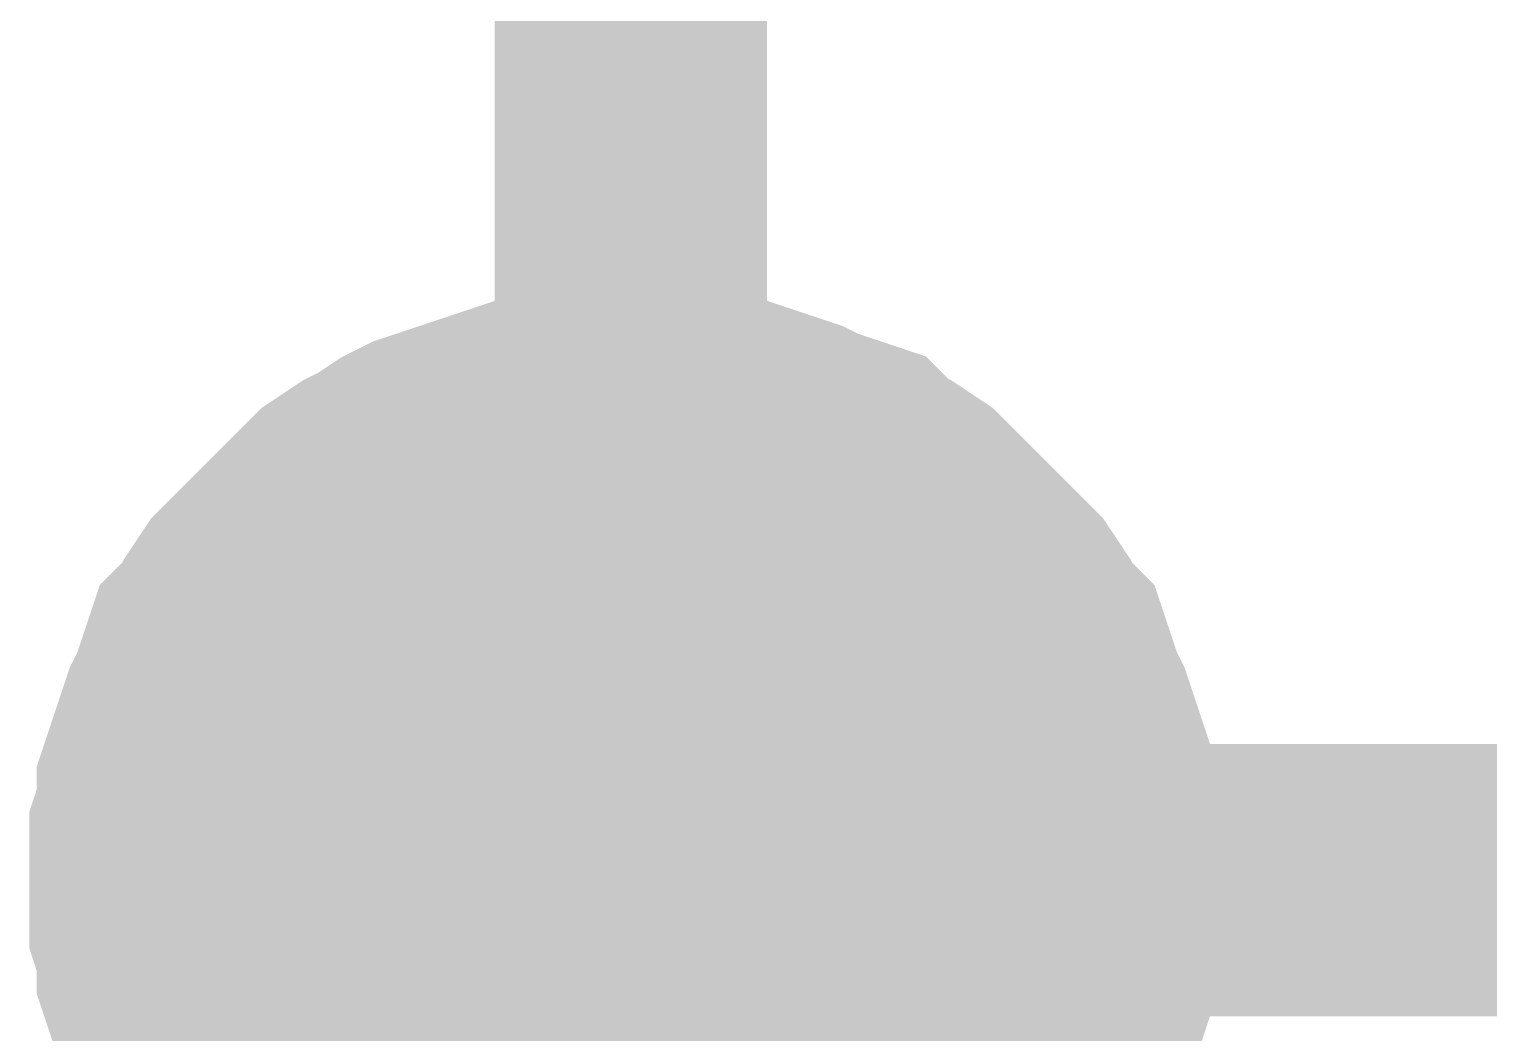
# Model space of a CAD drawing. Header units: inches. Extents: x 0 to 11.5, y 0 to 7.6.
# Drawn here: x 1.6744 to 1.7376, y 5.1433 to 5.1868 of the extents above; entities that cross this region are included whole.
import ezdxf

# ---------------------------------------------------------------- set-up
doc = ezdxf.new("R2010")
doc.units = ezdxf.units.IN
doc.header["$MEASUREMENT"] = 0
doc.layers.add('Sheet', color=255, linetype='Continuous')

msp = doc.modelspace()

# ---------------------------------------------------------------- linework, layer by layer
at = {"layer": 'Sheet'}
for points in [[(2.350408, 5.249808, 0.0118, 0.0118, 0), (2.350408, 5.149913, 0.0118, 0.0118, 0), (1.850293, 5.149913, 0.0118, 0.0118, 0), (1.700457, 5.149913, 0.0118, 0.0118, 0)], [(1.700457, 4.999739, 0.0118, 0.0118, 0), (1.700457, 5.149913, 0.0118, 0.0118, 0), (1.700457, 5.199861, 0.0118, 0.0118, 0)], [(1.680281, 5.149913, 0.0118, 0.0118, 0), (1.680281, 5.150905, 0.0118, 0.0118, 0), (1.680281, 5.151898, 0.0118, 0.0118, 0), (1.680611, 5.15289, 0.0118, 0.0118, 0), (1.680611, 5.153882, 0.0118, 0.0118, 0), (1.680942, 5.154875, 0.0118, 0.0118, 0), (1.681273, 5.155867, 0.0118, 0.0118, 0), (1.681604, 5.156859, 0.0118, 0.0118, 0), (1.681935, 5.157521, 0.0118, 0.0118, 0), (1.682265, 5.158513, 0.0118, 0.0118, 0), (1.682596, 5.159506, 0.0118, 0.0118, 0), (1.683258, 5.160167, 0.0118, 0.0118, 0), (1.683588, 5.160829, 0.0118, 0.0118, 0), (1.68425, 5.161821, 0.0118, 0.0118, 0), (1.684911, 5.162483, 0.0118, 0.0118, 0), (1.685573, 5.163144, 0.0118, 0.0118, 0), (1.686234, 5.163806, 0.0118, 0.0118, 0), (1.686896, 5.164467, 0.0118, 0.0118, 0), (1.687558, 5.165129, 0.0118, 0.0118, 0), (1.688219, 5.16579, 0.0118, 0.0118, 0), (1.689211, 5.166452, 0.0118, 0.0118, 0), (1.689873, 5.166783, 0.0118, 0.0118, 0), (1.690865, 5.167444, 0.0118, 0.0118, 0), (1.691527, 5.167775, 0.0118, 0.0118, 0), (1.692519, 5.168106, 0.0118, 0.0118, 0), (1.693511, 5.168437, 0.0118, 0.0118, 0), (1.694504, 5.168767, 0.0118, 0.0118, 0), (1.695496, 5.169098, 0.0118, 0.0118, 0), (1.696488, 5.169429, 0.0118, 0.0118, 0), (1.69748, 5.169429, 0.0118, 0.0118, 0), (1.698473, 5.16976, 0.0118, 0.0118, 0), (1.699465, 5.16976, 0.0118, 0.0118, 0), (1.700457, 5.16976, 0.0118, 0.0118, 0)], [(1.680281, 5.149913, 0.0118, 0.0118, 0), (1.680281, 5.150905, 0.0118, 0.0118, 0), (1.680281, 5.151898, 0.0118, 0.0118, 0), (1.680611, 5.15289, 0.0118, 0.0118, 0), (1.680611, 5.153882, 0.0118, 0.0118, 0), (1.680942, 5.154875, 0.0118, 0.0118, 0), (1.681273, 5.155867, 0.0118, 0.0118, 0), (1.681604, 5.156859, 0.0118, 0.0118, 0), (1.681935, 5.157521, 0.0118, 0.0118, 0), (1.682265, 5.158513, 0.0118, 0.0118, 0), (1.682596, 5.159506, 0.0118, 0.0118, 0), (1.683258, 5.160167, 0.0118, 0.0118, 0), (1.683588, 5.160829, 0.0118, 0.0118, 0), (1.68425, 5.161821, 0.0118, 0.0118, 0), (1.684911, 5.162483, 0.0118, 0.0118, 0), (1.685573, 5.163144, 0.0118, 0.0118, 0), (1.686234, 5.163806, 0.0118, 0.0118, 0), (1.686896, 5.164467, 0.0118, 0.0118, 0), (1.687558, 5.165129, 0.0118, 0.0118, 0), (1.688219, 5.16579, 0.0118, 0.0118, 0), (1.689211, 5.166452, 0.0118, 0.0118, 0), (1.689873, 5.166783, 0.0118, 0.0118, 0), (1.690865, 5.167444, 0.0118, 0.0118, 0), (1.691527, 5.167775, 0.0118, 0.0118, 0), (1.692519, 5.168106, 0.0118, 0.0118, 0), (1.693511, 5.168437, 0.0118, 0.0118, 0), (1.694504, 5.168767, 0.0118, 0.0118, 0), (1.695496, 5.169098, 0.0118, 0.0118, 0), (1.696488, 5.169429, 0.0118, 0.0118, 0), (1.69748, 5.169429, 0.0118, 0.0118, 0), (1.698473, 5.16976, 0.0118, 0.0118, 0), (1.699465, 5.16976, 0.0118, 0.0118, 0), (1.700457, 5.16976, 0.0118, 0.0118, 0)], [(1.680281, 5.149913, 0.0118, 0.0118, 0), (1.680281, 5.150905, 0.0118, 0.0118, 0), (1.680281, 5.151898, 0.0118, 0.0118, 0), (1.680611, 5.15289, 0.0118, 0.0118, 0), (1.680611, 5.153882, 0.0118, 0.0118, 0), (1.680942, 5.154875, 0.0118, 0.0118, 0), (1.681273, 5.155867, 0.0118, 0.0118, 0), (1.681604, 5.156859, 0.0118, 0.0118, 0), (1.681935, 5.157521, 0.0118, 0.0118, 0), (1.682265, 5.158513, 0.0118, 0.0118, 0), (1.682596, 5.159506, 0.0118, 0.0118, 0), (1.683258, 5.160167, 0.0118, 0.0118, 0), (1.683588, 5.160829, 0.0118, 0.0118, 0), (1.68425, 5.161821, 0.0118, 0.0118, 0), (1.684911, 5.162483, 0.0118, 0.0118, 0), (1.685573, 5.163144, 0.0118, 0.0118, 0), (1.686234, 5.163806, 0.0118, 0.0118, 0), (1.686896, 5.164467, 0.0118, 0.0118, 0), (1.687558, 5.165129, 0.0118, 0.0118, 0), (1.688219, 5.16579, 0.0118, 0.0118, 0), (1.689211, 5.166452, 0.0118, 0.0118, 0), (1.689873, 5.166783, 0.0118, 0.0118, 0), (1.690865, 5.167444, 0.0118, 0.0118, 0), (1.691527, 5.167775, 0.0118, 0.0118, 0), (1.692519, 5.168106, 0.0118, 0.0118, 0), (1.693511, 5.168437, 0.0118, 0.0118, 0), (1.694504, 5.168767, 0.0118, 0.0118, 0), (1.695496, 5.169098, 0.0118, 0.0118, 0), (1.696488, 5.169429, 0.0118, 0.0118, 0), (1.69748, 5.169429, 0.0118, 0.0118, 0), (1.698473, 5.16976, 0.0118, 0.0118, 0), (1.699465, 5.16976, 0.0118, 0.0118, 0), (1.700457, 5.16976, 0.0118, 0.0118, 0)], [(1.680281, 5.149913, 0.0118, 0.0118, 0), (1.680281, 5.150905, 0.0118, 0.0118, 0), (1.680281, 5.151898, 0.0118, 0.0118, 0), (1.680611, 5.15289, 0.0118, 0.0118, 0), (1.680611, 5.153882, 0.0118, 0.0118, 0), (1.680942, 5.154875, 0.0118, 0.0118, 0), (1.681273, 5.155867, 0.0118, 0.0118, 0), (1.681604, 5.156859, 0.0118, 0.0118, 0), (1.681935, 5.157521, 0.0118, 0.0118, 0), (1.682265, 5.158513, 0.0118, 0.0118, 0), (1.682596, 5.159506, 0.0118, 0.0118, 0), (1.683258, 5.160167, 0.0118, 0.0118, 0), (1.683588, 5.160829, 0.0118, 0.0118, 0), (1.68425, 5.161821, 0.0118, 0.0118, 0), (1.684911, 5.162483, 0.0118, 0.0118, 0), (1.685573, 5.163144, 0.0118, 0.0118, 0), (1.686234, 5.163806, 0.0118, 0.0118, 0), (1.686896, 5.164467, 0.0118, 0.0118, 0), (1.687558, 5.165129, 0.0118, 0.0118, 0), (1.688219, 5.16579, 0.0118, 0.0118, 0), (1.689211, 5.166452, 0.0118, 0.0118, 0), (1.689873, 5.166783, 0.0118, 0.0118, 0), (1.690865, 5.167444, 0.0118, 0.0118, 0), (1.691527, 5.167775, 0.0118, 0.0118, 0), (1.692519, 5.168106, 0.0118, 0.0118, 0), (1.693511, 5.168437, 0.0118, 0.0118, 0), (1.694504, 5.168767, 0.0118, 0.0118, 0), (1.695496, 5.169098, 0.0118, 0.0118, 0), (1.696488, 5.169429, 0.0118, 0.0118, 0), (1.69748, 5.169429, 0.0118, 0.0118, 0), (1.698473, 5.16976, 0.0118, 0.0118, 0), (1.699465, 5.16976, 0.0118, 0.0118, 0), (1.700457, 5.16976, 0.0118, 0.0118, 0)], [(1.700457, 5.16976, 0.0118, 0.0118, 0), (1.700457, 5.16976, 0.0118, 0.0118, 0)], [(1.700457, 5.16976, 0.0118, 0.0118, 0), (1.70145, 5.16976, 0.0118, 0.0118, 0), (1.702442, 5.16976, 0.0118, 0.0118, 0), (1.703434, 5.169429, 0.0118, 0.0118, 0), (1.704426, 5.169429, 0.0118, 0.0118, 0), (1.705419, 5.169098, 0.0118, 0.0118, 0), (1.706411, 5.168767, 0.0118, 0.0118, 0), (1.707403, 5.168437, 0.0118, 0.0118, 0), (1.708065, 5.168106, 0.0118, 0.0118, 0), (1.709057, 5.167775, 0.0118, 0.0118, 0), (1.710049, 5.167444, 0.0118, 0.0118, 0), (1.710711, 5.166783, 0.0118, 0.0118, 0), (1.711373, 5.166452, 0.0118, 0.0118, 0), (1.712365, 5.16579, 0.0118, 0.0118, 0), (1.713026, 5.165129, 0.0118, 0.0118, 0), (1.713688, 5.164467, 0.0118, 0.0118, 0), (1.714349, 5.163806, 0.0118, 0.0118, 0), (1.715011, 5.163144, 0.0118, 0.0118, 0), (1.715672, 5.162483, 0.0118, 0.0118, 0), (1.716334, 5.161821, 0.0118, 0.0118, 0), (1.716996, 5.160829, 0.0118, 0.0118, 0), (1.717326, 5.160167, 0.0118, 0.0118, 0), (1.717988, 5.159506, 0.0118, 0.0118, 0), (1.718319, 5.158513, 0.0118, 0.0118, 0), (1.718649, 5.157521, 0.0118, 0.0118, 0), (1.71898, 5.156859, 0.0118, 0.0118, 0), (1.719311, 5.155867, 0.0118, 0.0118, 0), (1.719642, 5.154875, 0.0118, 0.0118, 0), (1.719972, 5.153882, 0.0118, 0.0118, 0), (1.719972, 5.15289, 0.0118, 0.0118, 0), (1.720303, 5.151898, 0.0118, 0.0118, 0), (1.720303, 5.150905, 0.0118, 0.0118, 0), (1.720303, 5.149913, 0.0118, 0.0118, 0)], [(1.700457, 5.16976, 0.0118, 0.0118, 0), (1.700457, 5.16976, 0.0118, 0.0118, 0)], [(1.700457, 5.16976, 0.0118, 0.0118, 0), (1.70145, 5.16976, 0.0118, 0.0118, 0), (1.702442, 5.16976, 0.0118, 0.0118, 0), (1.703434, 5.169429, 0.0118, 0.0118, 0), (1.704426, 5.169429, 0.0118, 0.0118, 0), (1.705419, 5.169098, 0.0118, 0.0118, 0), (1.706411, 5.168767, 0.0118, 0.0118, 0), (1.707403, 5.168437, 0.0118, 0.0118, 0), (1.708065, 5.168106, 0.0118, 0.0118, 0), (1.709057, 5.167775, 0.0118, 0.0118, 0), (1.710049, 5.167444, 0.0118, 0.0118, 0), (1.710711, 5.166783, 0.0118, 0.0118, 0), (1.711373, 5.166452, 0.0118, 0.0118, 0), (1.712365, 5.16579, 0.0118, 0.0118, 0), (1.713026, 5.165129, 0.0118, 0.0118, 0), (1.713688, 5.164467, 0.0118, 0.0118, 0), (1.714349, 5.163806, 0.0118, 0.0118, 0), (1.715011, 5.163144, 0.0118, 0.0118, 0), (1.715672, 5.162483, 0.0118, 0.0118, 0), (1.716334, 5.161821, 0.0118, 0.0118, 0), (1.716996, 5.160829, 0.0118, 0.0118, 0), (1.717326, 5.160167, 0.0118, 0.0118, 0), (1.717988, 5.159506, 0.0118, 0.0118, 0), (1.718319, 5.158513, 0.0118, 0.0118, 0), (1.718649, 5.157521, 0.0118, 0.0118, 0), (1.71898, 5.156859, 0.0118, 0.0118, 0), (1.719311, 5.155867, 0.0118, 0.0118, 0), (1.719642, 5.154875, 0.0118, 0.0118, 0), (1.719972, 5.153882, 0.0118, 0.0118, 0), (1.719972, 5.15289, 0.0118, 0.0118, 0), (1.720303, 5.151898, 0.0118, 0.0118, 0), (1.720303, 5.150905, 0.0118, 0.0118, 0), (1.720303, 5.149913, 0.0118, 0.0118, 0)], [(1.700457, 5.16976, 0.0118, 0.0118, 0), (1.700457, 5.16976, 0.0118, 0.0118, 0)], [(1.700457, 5.16976, 0.0118, 0.0118, 0), (1.70145, 5.16976, 0.0118, 0.0118, 0), (1.702442, 5.16976, 0.0118, 0.0118, 0), (1.703434, 5.169429, 0.0118, 0.0118, 0), (1.704426, 5.169429, 0.0118, 0.0118, 0), (1.705419, 5.169098, 0.0118, 0.0118, 0), (1.706411, 5.168767, 0.0118, 0.0118, 0), (1.707403, 5.168437, 0.0118, 0.0118, 0), (1.708065, 5.168106, 0.0118, 0.0118, 0), (1.709057, 5.167775, 0.0118, 0.0118, 0), (1.710049, 5.167444, 0.0118, 0.0118, 0), (1.710711, 5.166783, 0.0118, 0.0118, 0), (1.711373, 5.166452, 0.0118, 0.0118, 0), (1.712365, 5.16579, 0.0118, 0.0118, 0), (1.713026, 5.165129, 0.0118, 0.0118, 0), (1.713688, 5.164467, 0.0118, 0.0118, 0), (1.714349, 5.163806, 0.0118, 0.0118, 0), (1.715011, 5.163144, 0.0118, 0.0118, 0), (1.715672, 5.162483, 0.0118, 0.0118, 0), (1.716334, 5.161821, 0.0118, 0.0118, 0), (1.716996, 5.160829, 0.0118, 0.0118, 0), (1.717326, 5.160167, 0.0118, 0.0118, 0), (1.717988, 5.159506, 0.0118, 0.0118, 0), (1.718319, 5.158513, 0.0118, 0.0118, 0), (1.718649, 5.157521, 0.0118, 0.0118, 0), (1.71898, 5.156859, 0.0118, 0.0118, 0), (1.719311, 5.155867, 0.0118, 0.0118, 0), (1.719642, 5.154875, 0.0118, 0.0118, 0), (1.719972, 5.153882, 0.0118, 0.0118, 0), (1.719972, 5.15289, 0.0118, 0.0118, 0), (1.720303, 5.151898, 0.0118, 0.0118, 0), (1.720303, 5.150905, 0.0118, 0.0118, 0), (1.720303, 5.149913, 0.0118, 0.0118, 0)], [(1.700457, 5.16976, 0.0118, 0.0118, 0), (1.700457, 5.16976, 0.0118, 0.0118, 0)], [(1.700457, 5.16976, 0.0118, 0.0118, 0), (1.70145, 5.16976, 0.0118, 0.0118, 0), (1.702442, 5.16976, 0.0118, 0.0118, 0), (1.703434, 5.169429, 0.0118, 0.0118, 0), (1.704426, 5.169429, 0.0118, 0.0118, 0), (1.705419, 5.169098, 0.0118, 0.0118, 0), (1.706411, 5.168767, 0.0118, 0.0118, 0), (1.707403, 5.168437, 0.0118, 0.0118, 0), (1.708065, 5.168106, 0.0118, 0.0118, 0), (1.709057, 5.167775, 0.0118, 0.0118, 0), (1.710049, 5.167444, 0.0118, 0.0118, 0), (1.710711, 5.166783, 0.0118, 0.0118, 0), (1.711373, 5.166452, 0.0118, 0.0118, 0), (1.712365, 5.16579, 0.0118, 0.0118, 0), (1.713026, 5.165129, 0.0118, 0.0118, 0), (1.713688, 5.164467, 0.0118, 0.0118, 0), (1.714349, 5.163806, 0.0118, 0.0118, 0), (1.715011, 5.163144, 0.0118, 0.0118, 0), (1.715672, 5.162483, 0.0118, 0.0118, 0), (1.716334, 5.161821, 0.0118, 0.0118, 0), (1.716996, 5.160829, 0.0118, 0.0118, 0), (1.717326, 5.160167, 0.0118, 0.0118, 0), (1.717988, 5.159506, 0.0118, 0.0118, 0), (1.718319, 5.158513, 0.0118, 0.0118, 0), (1.718649, 5.157521, 0.0118, 0.0118, 0), (1.71898, 5.156859, 0.0118, 0.0118, 0), (1.719311, 5.155867, 0.0118, 0.0118, 0), (1.719642, 5.154875, 0.0118, 0.0118, 0), (1.719972, 5.153882, 0.0118, 0.0118, 0), (1.719972, 5.15289, 0.0118, 0.0118, 0), (1.720303, 5.151898, 0.0118, 0.0118, 0), (1.720303, 5.150905, 0.0118, 0.0118, 0), (1.720303, 5.149913, 0.0118, 0.0118, 0)], [(1.680281, 5.149913, 0.0039, 0.0039, 0), (1.680281, 5.150905, 0.0039, 0.0039, 0), (1.680281, 5.151898, 0.0039, 0.0039, 0), (1.680611, 5.15289, 0.0039, 0.0039, 0), (1.680611, 5.153882, 0.0039, 0.0039, 0), (1.680942, 5.154875, 0.0039, 0.0039, 0), (1.681273, 5.155867, 0.0039, 0.0039, 0), (1.681604, 5.156859, 0.0039, 0.0039, 0), (1.681935, 5.157521, 0.0039, 0.0039, 0), (1.682265, 5.158513, 0.0039, 0.0039, 0), (1.682596, 5.159506, 0.0039, 0.0039, 0), (1.683258, 5.160167, 0.0039, 0.0039, 0), (1.683588, 5.160829, 0.0039, 0.0039, 0), (1.68425, 5.161821, 0.0039, 0.0039, 0), (1.684911, 5.162483, 0.0039, 0.0039, 0), (1.685573, 5.163144, 0.0039, 0.0039, 0), (1.686234, 5.163806, 0.0039, 0.0039, 0), (1.686896, 5.164467, 0.0039, 0.0039, 0), (1.687558, 5.165129, 0.0039, 0.0039, 0), (1.688219, 5.16579, 0.0039, 0.0039, 0), (1.689211, 5.166452, 0.0039, 0.0039, 0), (1.689873, 5.166783, 0.0039, 0.0039, 0), (1.690865, 5.167444, 0.0039, 0.0039, 0), (1.691527, 5.167775, 0.0039, 0.0039, 0), (1.692519, 5.168106, 0.0039, 0.0039, 0), (1.693511, 5.168437, 0.0039, 0.0039, 0), (1.694504, 5.168767, 0.0039, 0.0039, 0), (1.695496, 5.169098, 0.0039, 0.0039, 0), (1.696488, 5.169429, 0.0039, 0.0039, 0), (1.69748, 5.169429, 0.0039, 0.0039, 0), (1.698473, 5.16976, 0.0039, 0.0039, 0), (1.699465, 5.16976, 0.0039, 0.0039, 0), (1.700457, 5.16976, 0.0039, 0.0039, 0)], [(1.680281, 5.149913, 0.0039, 0.0039, 0), (1.680281, 5.150905, 0.0039, 0.0039, 0), (1.680281, 5.151898, 0.0039, 0.0039, 0), (1.680611, 5.15289, 0.0039, 0.0039, 0), (1.680611, 5.153882, 0.0039, 0.0039, 0), (1.680942, 5.154875, 0.0039, 0.0039, 0), (1.681273, 5.155867, 0.0039, 0.0039, 0), (1.681604, 5.156859, 0.0039, 0.0039, 0), (1.681935, 5.157521, 0.0039, 0.0039, 0), (1.682265, 5.158513, 0.0039, 0.0039, 0), (1.682596, 5.159506, 0.0039, 0.0039, 0), (1.683258, 5.160167, 0.0039, 0.0039, 0), (1.683588, 5.160829, 0.0039, 0.0039, 0), (1.68425, 5.161821, 0.0039, 0.0039, 0), (1.684911, 5.162483, 0.0039, 0.0039, 0), (1.685573, 5.163144, 0.0039, 0.0039, 0), (1.686234, 5.163806, 0.0039, 0.0039, 0), (1.686896, 5.164467, 0.0039, 0.0039, 0), (1.687558, 5.165129, 0.0039, 0.0039, 0), (1.688219, 5.16579, 0.0039, 0.0039, 0), (1.689211, 5.166452, 0.0039, 0.0039, 0), (1.689873, 5.166783, 0.0039, 0.0039, 0), (1.690865, 5.167444, 0.0039, 0.0039, 0), (1.691527, 5.167775, 0.0039, 0.0039, 0), (1.692519, 5.168106, 0.0039, 0.0039, 0), (1.693511, 5.168437, 0.0039, 0.0039, 0), (1.694504, 5.168767, 0.0039, 0.0039, 0), (1.695496, 5.169098, 0.0039, 0.0039, 0), (1.696488, 5.169429, 0.0039, 0.0039, 0), (1.69748, 5.169429, 0.0039, 0.0039, 0), (1.698473, 5.16976, 0.0039, 0.0039, 0), (1.699465, 5.16976, 0.0039, 0.0039, 0), (1.700457, 5.16976, 0.0039, 0.0039, 0)], [(1.680281, 5.149913, 0.0039, 0.0039, 0), (1.680281, 5.150905, 0.0039, 0.0039, 0), (1.680281, 5.151898, 0.0039, 0.0039, 0), (1.680611, 5.15289, 0.0039, 0.0039, 0), (1.680611, 5.153882, 0.0039, 0.0039, 0), (1.680942, 5.154875, 0.0039, 0.0039, 0), (1.681273, 5.155867, 0.0039, 0.0039, 0), (1.681604, 5.156859, 0.0039, 0.0039, 0), (1.681935, 5.157521, 0.0039, 0.0039, 0), (1.682265, 5.158513, 0.0039, 0.0039, 0), (1.682596, 5.159506, 0.0039, 0.0039, 0), (1.683258, 5.160167, 0.0039, 0.0039, 0), (1.683588, 5.160829, 0.0039, 0.0039, 0), (1.68425, 5.161821, 0.0039, 0.0039, 0), (1.684911, 5.162483, 0.0039, 0.0039, 0), (1.685573, 5.163144, 0.0039, 0.0039, 0), (1.686234, 5.163806, 0.0039, 0.0039, 0), (1.686896, 5.164467, 0.0039, 0.0039, 0), (1.687558, 5.165129, 0.0039, 0.0039, 0), (1.688219, 5.16579, 0.0039, 0.0039, 0), (1.689211, 5.166452, 0.0039, 0.0039, 0), (1.689873, 5.166783, 0.0039, 0.0039, 0), (1.690865, 5.167444, 0.0039, 0.0039, 0), (1.691527, 5.167775, 0.0039, 0.0039, 0), (1.692519, 5.168106, 0.0039, 0.0039, 0), (1.693511, 5.168437, 0.0039, 0.0039, 0), (1.694504, 5.168767, 0.0039, 0.0039, 0), (1.695496, 5.169098, 0.0039, 0.0039, 0), (1.696488, 5.169429, 0.0039, 0.0039, 0), (1.69748, 5.169429, 0.0039, 0.0039, 0), (1.698473, 5.16976, 0.0039, 0.0039, 0), (1.699465, 5.16976, 0.0039, 0.0039, 0), (1.700457, 5.16976, 0.0039, 0.0039, 0)], [(1.680281, 5.149913, 0.0039, 0.0039, 0), (1.680281, 5.150905, 0.0039, 0.0039, 0), (1.680281, 5.151898, 0.0039, 0.0039, 0), (1.680611, 5.15289, 0.0039, 0.0039, 0), (1.680611, 5.153882, 0.0039, 0.0039, 0), (1.680942, 5.154875, 0.0039, 0.0039, 0), (1.681273, 5.155867, 0.0039, 0.0039, 0), (1.681604, 5.156859, 0.0039, 0.0039, 0), (1.681935, 5.157521, 0.0039, 0.0039, 0), (1.682265, 5.158513, 0.0039, 0.0039, 0), (1.682596, 5.159506, 0.0039, 0.0039, 0), (1.683258, 5.160167, 0.0039, 0.0039, 0), (1.683588, 5.160829, 0.0039, 0.0039, 0), (1.68425, 5.161821, 0.0039, 0.0039, 0), (1.684911, 5.162483, 0.0039, 0.0039, 0), (1.685573, 5.163144, 0.0039, 0.0039, 0), (1.686234, 5.163806, 0.0039, 0.0039, 0), (1.686896, 5.164467, 0.0039, 0.0039, 0), (1.687558, 5.165129, 0.0039, 0.0039, 0), (1.688219, 5.16579, 0.0039, 0.0039, 0), (1.689211, 5.166452, 0.0039, 0.0039, 0), (1.689873, 5.166783, 0.0039, 0.0039, 0), (1.690865, 5.167444, 0.0039, 0.0039, 0), (1.691527, 5.167775, 0.0039, 0.0039, 0), (1.692519, 5.168106, 0.0039, 0.0039, 0), (1.693511, 5.168437, 0.0039, 0.0039, 0), (1.694504, 5.168767, 0.0039, 0.0039, 0), (1.695496, 5.169098, 0.0039, 0.0039, 0), (1.696488, 5.169429, 0.0039, 0.0039, 0), (1.69748, 5.169429, 0.0039, 0.0039, 0), (1.698473, 5.16976, 0.0039, 0.0039, 0), (1.699465, 5.16976, 0.0039, 0.0039, 0), (1.700457, 5.16976, 0.0039, 0.0039, 0)], [(1.700457, 5.16976, 0.0039, 0.0039, 0), (1.700457, 5.16976, 0.0039, 0.0039, 0)], [(1.700457, 5.16976, 0.0039, 0.0039, 0), (1.70145, 5.16976, 0.0039, 0.0039, 0), (1.702442, 5.16976, 0.0039, 0.0039, 0), (1.703434, 5.169429, 0.0039, 0.0039, 0), (1.704426, 5.169429, 0.0039, 0.0039, 0), (1.705419, 5.169098, 0.0039, 0.0039, 0), (1.706411, 5.168767, 0.0039, 0.0039, 0), (1.707403, 5.168437, 0.0039, 0.0039, 0), (1.708065, 5.168106, 0.0039, 0.0039, 0), (1.709057, 5.167775, 0.0039, 0.0039, 0), (1.710049, 5.167444, 0.0039, 0.0039, 0), (1.710711, 5.166783, 0.0039, 0.0039, 0), (1.711373, 5.166452, 0.0039, 0.0039, 0), (1.712365, 5.16579, 0.0039, 0.0039, 0), (1.713026, 5.165129, 0.0039, 0.0039, 0), (1.713688, 5.164467, 0.0039, 0.0039, 0), (1.714349, 5.163806, 0.0039, 0.0039, 0), (1.715011, 5.163144, 0.0039, 0.0039, 0), (1.715672, 5.162483, 0.0039, 0.0039, 0), (1.716334, 5.161821, 0.0039, 0.0039, 0), (1.716996, 5.160829, 0.0039, 0.0039, 0), (1.717326, 5.160167, 0.0039, 0.0039, 0), (1.717988, 5.159506, 0.0039, 0.0039, 0), (1.718319, 5.158513, 0.0039, 0.0039, 0), (1.718649, 5.157521, 0.0039, 0.0039, 0), (1.71898, 5.156859, 0.0039, 0.0039, 0), (1.719311, 5.155867, 0.0039, 0.0039, 0), (1.719642, 5.154875, 0.0039, 0.0039, 0), (1.719972, 5.153882, 0.0039, 0.0039, 0), (1.719972, 5.15289, 0.0039, 0.0039, 0), (1.720303, 5.151898, 0.0039, 0.0039, 0), (1.720303, 5.150905, 0.0039, 0.0039, 0), (1.720303, 5.149913, 0.0039, 0.0039, 0)], [(1.700457, 5.16976, 0.0039, 0.0039, 0), (1.700457, 5.16976, 0.0039, 0.0039, 0)], [(1.700457, 5.16976, 0.0039, 0.0039, 0), (1.70145, 5.16976, 0.0039, 0.0039, 0), (1.702442, 5.16976, 0.0039, 0.0039, 0), (1.703434, 5.169429, 0.0039, 0.0039, 0), (1.704426, 5.169429, 0.0039, 0.0039, 0), (1.705419, 5.169098, 0.0039, 0.0039, 0), (1.706411, 5.168767, 0.0039, 0.0039, 0), (1.707403, 5.168437, 0.0039, 0.0039, 0), (1.708065, 5.168106, 0.0039, 0.0039, 0), (1.709057, 5.167775, 0.0039, 0.0039, 0), (1.710049, 5.167444, 0.0039, 0.0039, 0), (1.710711, 5.166783, 0.0039, 0.0039, 0), (1.711373, 5.166452, 0.0039, 0.0039, 0), (1.712365, 5.16579, 0.0039, 0.0039, 0), (1.713026, 5.165129, 0.0039, 0.0039, 0), (1.713688, 5.164467, 0.0039, 0.0039, 0), (1.714349, 5.163806, 0.0039, 0.0039, 0), (1.715011, 5.163144, 0.0039, 0.0039, 0), (1.715672, 5.162483, 0.0039, 0.0039, 0), (1.716334, 5.161821, 0.0039, 0.0039, 0), (1.716996, 5.160829, 0.0039, 0.0039, 0), (1.717326, 5.160167, 0.0039, 0.0039, 0), (1.717988, 5.159506, 0.0039, 0.0039, 0), (1.718319, 5.158513, 0.0039, 0.0039, 0), (1.718649, 5.157521, 0.0039, 0.0039, 0), (1.71898, 5.156859, 0.0039, 0.0039, 0), (1.719311, 5.155867, 0.0039, 0.0039, 0), (1.719642, 5.154875, 0.0039, 0.0039, 0), (1.719972, 5.153882, 0.0039, 0.0039, 0), (1.719972, 5.15289, 0.0039, 0.0039, 0), (1.720303, 5.151898, 0.0039, 0.0039, 0), (1.720303, 5.150905, 0.0039, 0.0039, 0), (1.720303, 5.149913, 0.0039, 0.0039, 0)], [(1.700457, 5.16976, 0.0039, 0.0039, 0), (1.700457, 5.16976, 0.0039, 0.0039, 0)], [(1.700457, 5.16976, 0.0039, 0.0039, 0), (1.70145, 5.16976, 0.0039, 0.0039, 0), (1.702442, 5.16976, 0.0039, 0.0039, 0), (1.703434, 5.169429, 0.0039, 0.0039, 0), (1.704426, 5.169429, 0.0039, 0.0039, 0), (1.705419, 5.169098, 0.0039, 0.0039, 0), (1.706411, 5.168767, 0.0039, 0.0039, 0), (1.707403, 5.168437, 0.0039, 0.0039, 0), (1.708065, 5.168106, 0.0039, 0.0039, 0), (1.709057, 5.167775, 0.0039, 0.0039, 0), (1.710049, 5.167444, 0.0039, 0.0039, 0), (1.710711, 5.166783, 0.0039, 0.0039, 0), (1.711373, 5.166452, 0.0039, 0.0039, 0), (1.712365, 5.16579, 0.0039, 0.0039, 0), (1.713026, 5.165129, 0.0039, 0.0039, 0), (1.713688, 5.164467, 0.0039, 0.0039, 0), (1.714349, 5.163806, 0.0039, 0.0039, 0), (1.715011, 5.163144, 0.0039, 0.0039, 0), (1.715672, 5.162483, 0.0039, 0.0039, 0), (1.716334, 5.161821, 0.0039, 0.0039, 0), (1.716996, 5.160829, 0.0039, 0.0039, 0), (1.717326, 5.160167, 0.0039, 0.0039, 0), (1.717988, 5.159506, 0.0039, 0.0039, 0), (1.718319, 5.158513, 0.0039, 0.0039, 0), (1.718649, 5.157521, 0.0039, 0.0039, 0), (1.71898, 5.156859, 0.0039, 0.0039, 0), (1.719311, 5.155867, 0.0039, 0.0039, 0), (1.719642, 5.154875, 0.0039, 0.0039, 0), (1.719972, 5.153882, 0.0039, 0.0039, 0), (1.719972, 5.15289, 0.0039, 0.0039, 0), (1.720303, 5.151898, 0.0039, 0.0039, 0), (1.720303, 5.150905, 0.0039, 0.0039, 0), (1.720303, 5.149913, 0.0039, 0.0039, 0)], [(1.700457, 5.16976, 0.0039, 0.0039, 0), (1.700457, 5.16976, 0.0039, 0.0039, 0)], [(1.700457, 5.16976, 0.0039, 0.0039, 0), (1.70145, 5.16976, 0.0039, 0.0039, 0), (1.702442, 5.16976, 0.0039, 0.0039, 0), (1.703434, 5.169429, 0.0039, 0.0039, 0), (1.704426, 5.169429, 0.0039, 0.0039, 0), (1.705419, 5.169098, 0.0039, 0.0039, 0), (1.706411, 5.168767, 0.0039, 0.0039, 0), (1.707403, 5.168437, 0.0039, 0.0039, 0), (1.708065, 5.168106, 0.0039, 0.0039, 0), (1.709057, 5.167775, 0.0039, 0.0039, 0), (1.710049, 5.167444, 0.0039, 0.0039, 0), (1.710711, 5.166783, 0.0039, 0.0039, 0), (1.711373, 5.166452, 0.0039, 0.0039, 0), (1.712365, 5.16579, 0.0039, 0.0039, 0), (1.713026, 5.165129, 0.0039, 0.0039, 0), (1.713688, 5.164467, 0.0039, 0.0039, 0), (1.714349, 5.163806, 0.0039, 0.0039, 0), (1.715011, 5.163144, 0.0039, 0.0039, 0), (1.715672, 5.162483, 0.0039, 0.0039, 0), (1.716334, 5.161821, 0.0039, 0.0039, 0), (1.716996, 5.160829, 0.0039, 0.0039, 0), (1.717326, 5.160167, 0.0039, 0.0039, 0), (1.717988, 5.159506, 0.0039, 0.0039, 0), (1.718319, 5.158513, 0.0039, 0.0039, 0), (1.718649, 5.157521, 0.0039, 0.0039, 0), (1.71898, 5.156859, 0.0039, 0.0039, 0), (1.719311, 5.155867, 0.0039, 0.0039, 0), (1.719642, 5.154875, 0.0039, 0.0039, 0), (1.719972, 5.153882, 0.0039, 0.0039, 0), (1.719972, 5.15289, 0.0039, 0.0039, 0), (1.720303, 5.151898, 0.0039, 0.0039, 0), (1.720303, 5.150905, 0.0039, 0.0039, 0), (1.720303, 5.149913, 0.0039, 0.0039, 0)], [(1.684911, 5.137013, 0.0118, 0.0118, 0), (1.68425, 5.137674, 0.0118, 0.0118, 0), (1.683588, 5.138666, 0.0118, 0.0118, 0), (1.683258, 5.139328, 0.0118, 0.0118, 0), (1.682596, 5.14032, 0.0118, 0.0118, 0), (1.682265, 5.140982, 0.0118, 0.0118, 0), (1.681935, 5.141974, 0.0118, 0.0118, 0), (1.681604, 5.142967, 0.0118, 0.0118, 0), (1.681273, 5.143959, 0.0118, 0.0118, 0), (1.680942, 5.144951, 0.0118, 0.0118, 0), (1.680611, 5.145944, 0.0118, 0.0118, 0), (1.680611, 5.146936, 0.0118, 0.0118, 0), (1.680281, 5.147928, 0.0118, 0.0118, 0), (1.680281, 5.148921, 0.0118, 0.0118, 0), (1.680281, 5.149913, 0.0118, 0.0118, 0)], [(1.680281, 5.149913, 0.0118, 0.0118, 0), (1.680281, 5.149913, 0.0118, 0.0118, 0)], [(1.684911, 5.137013, 0.0118, 0.0118, 0), (1.68425, 5.137674, 0.0118, 0.0118, 0), (1.683588, 5.138666, 0.0118, 0.0118, 0), (1.683258, 5.139328, 0.0118, 0.0118, 0), (1.682596, 5.14032, 0.0118, 0.0118, 0), (1.682265, 5.140982, 0.0118, 0.0118, 0), (1.681935, 5.141974, 0.0118, 0.0118, 0), (1.681604, 5.142967, 0.0118, 0.0118, 0), (1.681273, 5.143959, 0.0118, 0.0118, 0), (1.680942, 5.144951, 0.0118, 0.0118, 0), (1.680611, 5.145944, 0.0118, 0.0118, 0), (1.680611, 5.146936, 0.0118, 0.0118, 0), (1.680281, 5.147928, 0.0118, 0.0118, 0), (1.680281, 5.148921, 0.0118, 0.0118, 0), (1.680281, 5.149913, 0.0118, 0.0118, 0)], [(1.680281, 5.149913, 0.0118, 0.0118, 0), (1.680281, 5.149913, 0.0118, 0.0118, 0)], [(1.684911, 5.137013, 0.0118, 0.0118, 0), (1.68425, 5.137674, 0.0118, 0.0118, 0), (1.683588, 5.138666, 0.0118, 0.0118, 0), (1.683258, 5.139328, 0.0118, 0.0118, 0), (1.682596, 5.14032, 0.0118, 0.0118, 0), (1.682265, 5.140982, 0.0118, 0.0118, 0), (1.681935, 5.141974, 0.0118, 0.0118, 0), (1.681604, 5.142967, 0.0118, 0.0118, 0), (1.681273, 5.143959, 0.0118, 0.0118, 0), (1.680942, 5.144951, 0.0118, 0.0118, 0), (1.680611, 5.145944, 0.0118, 0.0118, 0), (1.680611, 5.146936, 0.0118, 0.0118, 0), (1.680281, 5.147928, 0.0118, 0.0118, 0), (1.680281, 5.148921, 0.0118, 0.0118, 0), (1.680281, 5.149913, 0.0118, 0.0118, 0)], [(1.680281, 5.149913, 0.0118, 0.0118, 0), (1.680281, 5.149913, 0.0118, 0.0118, 0)], [(1.684911, 5.137013, 0.0118, 0.0118, 0), (1.68425, 5.137674, 0.0118, 0.0118, 0), (1.683588, 5.138666, 0.0118, 0.0118, 0), (1.683258, 5.139328, 0.0118, 0.0118, 0), (1.682596, 5.14032, 0.0118, 0.0118, 0), (1.682265, 5.140982, 0.0118, 0.0118, 0), (1.681935, 5.141974, 0.0118, 0.0118, 0), (1.681604, 5.142967, 0.0118, 0.0118, 0), (1.681273, 5.143959, 0.0118, 0.0118, 0), (1.680942, 5.144951, 0.0118, 0.0118, 0), (1.680611, 5.145944, 0.0118, 0.0118, 0), (1.680611, 5.146936, 0.0118, 0.0118, 0), (1.680281, 5.147928, 0.0118, 0.0118, 0), (1.680281, 5.148921, 0.0118, 0.0118, 0), (1.680281, 5.149913, 0.0118, 0.0118, 0)], [(1.680281, 5.149913, 0.0118, 0.0118, 0), (1.680281, 5.149913, 0.0118, 0.0118, 0)], [(1.720303, 5.149913, 0.0118, 0.0118, 0), (1.720303, 5.148921, 0.0118, 0.0118, 0), (1.720303, 5.147928, 0.0118, 0.0118, 0), (1.719972, 5.146936, 0.0118, 0.0118, 0), (1.719972, 5.145944, 0.0118, 0.0118, 0), (1.719642, 5.144951, 0.0118, 0.0118, 0), (1.719311, 5.143959, 0.0118, 0.0118, 0), (1.71898, 5.142967, 0.0118, 0.0118, 0), (1.718649, 5.141974, 0.0118, 0.0118, 0), (1.718319, 5.140982, 0.0118, 0.0118, 0), (1.717988, 5.14032, 0.0118, 0.0118, 0), (1.717326, 5.139328, 0.0118, 0.0118, 0), (1.716996, 5.138666, 0.0118, 0.0118, 0), (1.716334, 5.137674, 0.0118, 0.0118, 0), (1.715672, 5.137013, 0.0118, 0.0118, 0)], [(1.720303, 5.149913, 0.0118, 0.0118, 0), (1.720303, 5.148921, 0.0118, 0.0118, 0), (1.720303, 5.147928, 0.0118, 0.0118, 0), (1.719972, 5.146936, 0.0118, 0.0118, 0), (1.719972, 5.145944, 0.0118, 0.0118, 0), (1.719642, 5.144951, 0.0118, 0.0118, 0), (1.719311, 5.143959, 0.0118, 0.0118, 0), (1.71898, 5.142967, 0.0118, 0.0118, 0), (1.718649, 5.141974, 0.0118, 0.0118, 0), (1.718319, 5.140982, 0.0118, 0.0118, 0), (1.717988, 5.14032, 0.0118, 0.0118, 0), (1.717326, 5.139328, 0.0118, 0.0118, 0), (1.716996, 5.138666, 0.0118, 0.0118, 0), (1.716334, 5.137674, 0.0118, 0.0118, 0), (1.715672, 5.137013, 0.0118, 0.0118, 0)], [(1.720303, 5.149913, 0.0118, 0.0118, 0), (1.720303, 5.148921, 0.0118, 0.0118, 0), (1.720303, 5.147928, 0.0118, 0.0118, 0), (1.719972, 5.146936, 0.0118, 0.0118, 0), (1.719972, 5.145944, 0.0118, 0.0118, 0), (1.719642, 5.144951, 0.0118, 0.0118, 0), (1.719311, 5.143959, 0.0118, 0.0118, 0), (1.71898, 5.142967, 0.0118, 0.0118, 0), (1.718649, 5.141974, 0.0118, 0.0118, 0), (1.718319, 5.140982, 0.0118, 0.0118, 0), (1.717988, 5.14032, 0.0118, 0.0118, 0), (1.717326, 5.139328, 0.0118, 0.0118, 0), (1.716996, 5.138666, 0.0118, 0.0118, 0), (1.716334, 5.137674, 0.0118, 0.0118, 0), (1.715672, 5.137013, 0.0118, 0.0118, 0)], [(1.720303, 5.149913, 0.0118, 0.0118, 0), (1.720303, 5.148921, 0.0118, 0.0118, 0), (1.720303, 5.147928, 0.0118, 0.0118, 0), (1.719972, 5.146936, 0.0118, 0.0118, 0), (1.719972, 5.145944, 0.0118, 0.0118, 0), (1.719642, 5.144951, 0.0118, 0.0118, 0), (1.719311, 5.143959, 0.0118, 0.0118, 0), (1.71898, 5.142967, 0.0118, 0.0118, 0), (1.718649, 5.141974, 0.0118, 0.0118, 0), (1.718319, 5.140982, 0.0118, 0.0118, 0), (1.717988, 5.14032, 0.0118, 0.0118, 0), (1.717326, 5.139328, 0.0118, 0.0118, 0), (1.716996, 5.138666, 0.0118, 0.0118, 0), (1.716334, 5.137674, 0.0118, 0.0118, 0), (1.715672, 5.137013, 0.0118, 0.0118, 0)], [(1.720303, 5.149913, 0.0118, 0.0118, 0), (1.720303, 5.149913, 0.0118, 0.0118, 0), (1.720303, 5.149913, 0.0118, 0.0118, 0), (1.720303, 5.149913, 0.0118, 0.0118, 0), (1.720303, 5.149913, 0.0118, 0.0118, 0), (1.720303, 5.149913, 0.0118, 0.0118, 0), (1.720303, 5.149913, 0.0118, 0.0118, 0), (1.720303, 5.149913, 0.0118, 0.0118, 0), (1.720303, 5.149913, 0.0118, 0.0118, 0), (1.720303, 5.149913, 0.0118, 0.0118, 0), (1.720303, 5.149913, 0.0118, 0.0118, 0), (1.720303, 5.149913, 0.0118, 0.0118, 0), (1.720303, 5.149913, 0.0118, 0.0118, 0), (1.720303, 5.149913, 0.0118, 0.0118, 0), (1.720303, 5.149913, 0.0118, 0.0118, 0), (1.720303, 5.149913, 0.0118, 0.0118, 0), (1.720303, 5.149913, 0.0118, 0.0118, 0), (1.720303, 5.149913, 0.0118, 0.0118, 0), (1.720303, 5.149913, 0.0118, 0.0118, 0), (1.720303, 5.149913, 0.0118, 0.0118, 0), (1.720303, 5.149913, 0.0118, 0.0118, 0), (1.720303, 5.149913, 0.0118, 0.0118, 0), (1.720303, 5.149913, 0.0118, 0.0118, 0), (1.720303, 5.149913, 0.0118, 0.0118, 0), (1.720303, 5.149913, 0.0118, 0.0118, 0), (1.720303, 5.149913, 0.0118, 0.0118, 0), (1.720303, 5.149913, 0.0118, 0.0118, 0), (1.720303, 5.149913, 0.0118, 0.0118, 0), (1.720303, 5.149913, 0.0118, 0.0118, 0), (1.720303, 5.149913, 0.0118, 0.0118, 0), (1.720303, 5.149913, 0.0118, 0.0118, 0), (1.720303, 5.149913, 0.0118, 0.0118, 0), (1.720303, 5.149913, 0.0118, 0.0118, 0)], [(1.720303, 5.149913, 0.0118, 0.0118, 0), (1.720303, 5.149913, 0.0118, 0.0118, 0)], [(1.720303, 5.149913, 0.0118, 0.0118, 0), (1.720303, 5.149913, 0.0118, 0.0118, 0), (1.720303, 5.149913, 0.0118, 0.0118, 0), (1.720303, 5.149913, 0.0118, 0.0118, 0), (1.720303, 5.149913, 0.0118, 0.0118, 0), (1.720303, 5.149913, 0.0118, 0.0118, 0), (1.720303, 5.149913, 0.0118, 0.0118, 0), (1.720303, 5.149913, 0.0118, 0.0118, 0), (1.720303, 5.149913, 0.0118, 0.0118, 0), (1.720303, 5.149913, 0.0118, 0.0118, 0), (1.720303, 5.149913, 0.0118, 0.0118, 0), (1.720303, 5.149913, 0.0118, 0.0118, 0), (1.720303, 5.149913, 0.0118, 0.0118, 0), (1.720303, 5.149913, 0.0118, 0.0118, 0), (1.720303, 5.149913, 0.0118, 0.0118, 0), (1.720303, 5.149913, 0.0118, 0.0118, 0), (1.720303, 5.149913, 0.0118, 0.0118, 0), (1.720303, 5.149913, 0.0118, 0.0118, 0), (1.720303, 5.149913, 0.0118, 0.0118, 0), (1.720303, 5.149913, 0.0118, 0.0118, 0), (1.720303, 5.149913, 0.0118, 0.0118, 0), (1.720303, 5.149913, 0.0118, 0.0118, 0), (1.720303, 5.149913, 0.0118, 0.0118, 0), (1.720303, 5.149913, 0.0118, 0.0118, 0), (1.720303, 5.149913, 0.0118, 0.0118, 0), (1.720303, 5.149913, 0.0118, 0.0118, 0), (1.720303, 5.149913, 0.0118, 0.0118, 0), (1.720303, 5.149913, 0.0118, 0.0118, 0), (1.720303, 5.149913, 0.0118, 0.0118, 0), (1.720303, 5.149913, 0.0118, 0.0118, 0), (1.720303, 5.149913, 0.0118, 0.0118, 0), (1.720303, 5.149913, 0.0118, 0.0118, 0), (1.720303, 5.149913, 0.0118, 0.0118, 0)], [(1.720303, 5.149913, 0.0118, 0.0118, 0), (1.720303, 5.149913, 0.0118, 0.0118, 0)], [(1.720303, 5.149913, 0.0118, 0.0118, 0), (1.720303, 5.149913, 0.0118, 0.0118, 0), (1.720303, 5.149913, 0.0118, 0.0118, 0), (1.720303, 5.149913, 0.0118, 0.0118, 0), (1.720303, 5.149913, 0.0118, 0.0118, 0), (1.720303, 5.149913, 0.0118, 0.0118, 0), (1.720303, 5.149913, 0.0118, 0.0118, 0), (1.720303, 5.149913, 0.0118, 0.0118, 0), (1.720303, 5.149913, 0.0118, 0.0118, 0), (1.720303, 5.149913, 0.0118, 0.0118, 0), (1.720303, 5.149913, 0.0118, 0.0118, 0), (1.720303, 5.149913, 0.0118, 0.0118, 0), (1.720303, 5.149913, 0.0118, 0.0118, 0), (1.720303, 5.149913, 0.0118, 0.0118, 0), (1.720303, 5.149913, 0.0118, 0.0118, 0), (1.720303, 5.149913, 0.0118, 0.0118, 0), (1.720303, 5.149913, 0.0118, 0.0118, 0), (1.720303, 5.149913, 0.0118, 0.0118, 0), (1.720303, 5.149913, 0.0118, 0.0118, 0), (1.720303, 5.149913, 0.0118, 0.0118, 0), (1.720303, 5.149913, 0.0118, 0.0118, 0), (1.720303, 5.149913, 0.0118, 0.0118, 0), (1.720303, 5.149913, 0.0118, 0.0118, 0), (1.720303, 5.149913, 0.0118, 0.0118, 0), (1.720303, 5.149913, 0.0118, 0.0118, 0), (1.720303, 5.149913, 0.0118, 0.0118, 0), (1.720303, 5.149913, 0.0118, 0.0118, 0), (1.720303, 5.149913, 0.0118, 0.0118, 0), (1.720303, 5.149913, 0.0118, 0.0118, 0), (1.720303, 5.149913, 0.0118, 0.0118, 0), (1.720303, 5.149913, 0.0118, 0.0118, 0), (1.720303, 5.149913, 0.0118, 0.0118, 0), (1.720303, 5.149913, 0.0118, 0.0118, 0)], [(1.720303, 5.149913, 0.0118, 0.0118, 0), (1.720303, 5.149913, 0.0118, 0.0118, 0)], [(1.720303, 5.149913, 0.0118, 0.0118, 0), (1.720303, 5.149913, 0.0118, 0.0118, 0), (1.720303, 5.149913, 0.0118, 0.0118, 0), (1.720303, 5.149913, 0.0118, 0.0118, 0), (1.720303, 5.149913, 0.0118, 0.0118, 0), (1.720303, 5.149913, 0.0118, 0.0118, 0), (1.720303, 5.149913, 0.0118, 0.0118, 0), (1.720303, 5.149913, 0.0118, 0.0118, 0), (1.720303, 5.149913, 0.0118, 0.0118, 0), (1.720303, 5.149913, 0.0118, 0.0118, 0), (1.720303, 5.149913, 0.0118, 0.0118, 0), (1.720303, 5.149913, 0.0118, 0.0118, 0), (1.720303, 5.149913, 0.0118, 0.0118, 0), (1.720303, 5.149913, 0.0118, 0.0118, 0), (1.720303, 5.149913, 0.0118, 0.0118, 0), (1.720303, 5.149913, 0.0118, 0.0118, 0), (1.720303, 5.149913, 0.0118, 0.0118, 0), (1.720303, 5.149913, 0.0118, 0.0118, 0), (1.720303, 5.149913, 0.0118, 0.0118, 0), (1.720303, 5.149913, 0.0118, 0.0118, 0), (1.720303, 5.149913, 0.0118, 0.0118, 0), (1.720303, 5.149913, 0.0118, 0.0118, 0), (1.720303, 5.149913, 0.0118, 0.0118, 0), (1.720303, 5.149913, 0.0118, 0.0118, 0), (1.720303, 5.149913, 0.0118, 0.0118, 0), (1.720303, 5.149913, 0.0118, 0.0118, 0), (1.720303, 5.149913, 0.0118, 0.0118, 0), (1.720303, 5.149913, 0.0118, 0.0118, 0), (1.720303, 5.149913, 0.0118, 0.0118, 0), (1.720303, 5.149913, 0.0118, 0.0118, 0), (1.720303, 5.149913, 0.0118, 0.0118, 0), (1.720303, 5.149913, 0.0118, 0.0118, 0), (1.720303, 5.149913, 0.0118, 0.0118, 0)], [(1.720303, 5.149913, 0.0118, 0.0118, 0), (1.720303, 5.149913, 0.0118, 0.0118, 0)], [(1.682265, 5.140982, 0.0039, 0.0039, 0), (1.681935, 5.141974, 0.0039, 0.0039, 0), (1.681604, 5.142967, 0.0039, 0.0039, 0), (1.681273, 5.143959, 0.0039, 0.0039, 0), (1.680942, 5.144951, 0.0039, 0.0039, 0), (1.680611, 5.145944, 0.0039, 0.0039, 0), (1.680611, 5.146936, 0.0039, 0.0039, 0), (1.680281, 5.147928, 0.0039, 0.0039, 0), (1.680281, 5.148921, 0.0039, 0.0039, 0), (1.680281, 5.149913, 0.0039, 0.0039, 0)], [(1.680281, 5.149913, 0.0039, 0.0039, 0), (1.680281, 5.149913, 0.0039, 0.0039, 0)], [(1.682265, 5.140982, 0.0039, 0.0039, 0), (1.681935, 5.141974, 0.0039, 0.0039, 0), (1.681604, 5.142967, 0.0039, 0.0039, 0), (1.681273, 5.143959, 0.0039, 0.0039, 0), (1.680942, 5.144951, 0.0039, 0.0039, 0), (1.680611, 5.145944, 0.0039, 0.0039, 0), (1.680611, 5.146936, 0.0039, 0.0039, 0), (1.680281, 5.147928, 0.0039, 0.0039, 0), (1.680281, 5.148921, 0.0039, 0.0039, 0), (1.680281, 5.149913, 0.0039, 0.0039, 0)], [(1.680281, 5.149913, 0.0039, 0.0039, 0), (1.680281, 5.149913, 0.0039, 0.0039, 0)], [(1.682265, 5.140982, 0.0039, 0.0039, 0), (1.681935, 5.141974, 0.0039, 0.0039, 0), (1.681604, 5.142967, 0.0039, 0.0039, 0), (1.681273, 5.143959, 0.0039, 0.0039, 0), (1.680942, 5.144951, 0.0039, 0.0039, 0), (1.680611, 5.145944, 0.0039, 0.0039, 0), (1.680611, 5.146936, 0.0039, 0.0039, 0), (1.680281, 5.147928, 0.0039, 0.0039, 0), (1.680281, 5.148921, 0.0039, 0.0039, 0), (1.680281, 5.149913, 0.0039, 0.0039, 0)], [(1.680281, 5.149913, 0.0039, 0.0039, 0), (1.680281, 5.149913, 0.0039, 0.0039, 0)], [(1.682265, 5.140982, 0.0039, 0.0039, 0), (1.681935, 5.141974, 0.0039, 0.0039, 0), (1.681604, 5.142967, 0.0039, 0.0039, 0), (1.681273, 5.143959, 0.0039, 0.0039, 0), (1.680942, 5.144951, 0.0039, 0.0039, 0), (1.680611, 5.145944, 0.0039, 0.0039, 0), (1.680611, 5.146936, 0.0039, 0.0039, 0), (1.680281, 5.147928, 0.0039, 0.0039, 0), (1.680281, 5.148921, 0.0039, 0.0039, 0), (1.680281, 5.149913, 0.0039, 0.0039, 0)], [(1.680281, 5.149913, 0.0039, 0.0039, 0), (1.680281, 5.149913, 0.0039, 0.0039, 0)], [(1.720303, 5.149913, 0.0039, 0.0039, 0), (1.720303, 5.148921, 0.0039, 0.0039, 0), (1.720303, 5.147928, 0.0039, 0.0039, 0), (1.719972, 5.146936, 0.0039, 0.0039, 0), (1.719972, 5.145944, 0.0039, 0.0039, 0), (1.719642, 5.144951, 0.0039, 0.0039, 0), (1.719311, 5.143959, 0.0039, 0.0039, 0), (1.71898, 5.142967, 0.0039, 0.0039, 0), (1.718649, 5.141974, 0.0039, 0.0039, 0), (1.718319, 5.140982, 0.0039, 0.0039, 0)], [(1.720303, 5.149913, 0.0039, 0.0039, 0), (1.720303, 5.148921, 0.0039, 0.0039, 0), (1.720303, 5.147928, 0.0039, 0.0039, 0), (1.719972, 5.146936, 0.0039, 0.0039, 0), (1.719972, 5.145944, 0.0039, 0.0039, 0), (1.719642, 5.144951, 0.0039, 0.0039, 0), (1.719311, 5.143959, 0.0039, 0.0039, 0), (1.71898, 5.142967, 0.0039, 0.0039, 0), (1.718649, 5.141974, 0.0039, 0.0039, 0), (1.718319, 5.140982, 0.0039, 0.0039, 0)], [(1.720303, 5.149913, 0.0039, 0.0039, 0), (1.720303, 5.148921, 0.0039, 0.0039, 0), (1.720303, 5.147928, 0.0039, 0.0039, 0), (1.719972, 5.146936, 0.0039, 0.0039, 0), (1.719972, 5.145944, 0.0039, 0.0039, 0), (1.719642, 5.144951, 0.0039, 0.0039, 0), (1.719311, 5.143959, 0.0039, 0.0039, 0), (1.71898, 5.142967, 0.0039, 0.0039, 0), (1.718649, 5.141974, 0.0039, 0.0039, 0), (1.718319, 5.140982, 0.0039, 0.0039, 0)], [(1.720303, 5.149913, 0.0039, 0.0039, 0), (1.720303, 5.148921, 0.0039, 0.0039, 0), (1.720303, 5.147928, 0.0039, 0.0039, 0), (1.719972, 5.146936, 0.0039, 0.0039, 0), (1.719972, 5.145944, 0.0039, 0.0039, 0), (1.719642, 5.144951, 0.0039, 0.0039, 0), (1.719311, 5.143959, 0.0039, 0.0039, 0), (1.71898, 5.142967, 0.0039, 0.0039, 0), (1.718649, 5.141974, 0.0039, 0.0039, 0), (1.718319, 5.140982, 0.0039, 0.0039, 0)], [(1.720303, 5.149913, 0.0039, 0.0039, 0), (1.720303, 5.149913, 0.0039, 0.0039, 0), (1.720303, 5.149913, 0.0039, 0.0039, 0), (1.720303, 5.149913, 0.0039, 0.0039, 0), (1.720303, 5.149913, 0.0039, 0.0039, 0), (1.720303, 5.149913, 0.0039, 0.0039, 0), (1.720303, 5.149913, 0.0039, 0.0039, 0), (1.720303, 5.149913, 0.0039, 0.0039, 0), (1.720303, 5.149913, 0.0039, 0.0039, 0), (1.720303, 5.149913, 0.0039, 0.0039, 0), (1.720303, 5.149913, 0.0039, 0.0039, 0), (1.720303, 5.149913, 0.0039, 0.0039, 0), (1.720303, 5.149913, 0.0039, 0.0039, 0), (1.720303, 5.149913, 0.0039, 0.0039, 0), (1.720303, 5.149913, 0.0039, 0.0039, 0), (1.720303, 5.149913, 0.0039, 0.0039, 0), (1.720303, 5.149913, 0.0039, 0.0039, 0), (1.720303, 5.149913, 0.0039, 0.0039, 0), (1.720303, 5.149913, 0.0039, 0.0039, 0), (1.720303, 5.149913, 0.0039, 0.0039, 0), (1.720303, 5.149913, 0.0039, 0.0039, 0), (1.720303, 5.149913, 0.0039, 0.0039, 0), (1.720303, 5.149913, 0.0039, 0.0039, 0), (1.720303, 5.149913, 0.0039, 0.0039, 0), (1.720303, 5.149913, 0.0039, 0.0039, 0), (1.720303, 5.149913, 0.0039, 0.0039, 0), (1.720303, 5.149913, 0.0039, 0.0039, 0), (1.720303, 5.149913, 0.0039, 0.0039, 0), (1.720303, 5.149913, 0.0039, 0.0039, 0), (1.720303, 5.149913, 0.0039, 0.0039, 0), (1.720303, 5.149913, 0.0039, 0.0039, 0), (1.720303, 5.149913, 0.0039, 0.0039, 0), (1.720303, 5.149913, 0.0039, 0.0039, 0)], [(1.720303, 5.149913, 0.0039, 0.0039, 0), (1.720303, 5.149913, 0.0039, 0.0039, 0)], [(1.720303, 5.149913, 0.0039, 0.0039, 0), (1.720303, 5.149913, 0.0039, 0.0039, 0), (1.720303, 5.149913, 0.0039, 0.0039, 0), (1.720303, 5.149913, 0.0039, 0.0039, 0), (1.720303, 5.149913, 0.0039, 0.0039, 0), (1.720303, 5.149913, 0.0039, 0.0039, 0), (1.720303, 5.149913, 0.0039, 0.0039, 0), (1.720303, 5.149913, 0.0039, 0.0039, 0), (1.720303, 5.149913, 0.0039, 0.0039, 0), (1.720303, 5.149913, 0.0039, 0.0039, 0), (1.720303, 5.149913, 0.0039, 0.0039, 0), (1.720303, 5.149913, 0.0039, 0.0039, 0), (1.720303, 5.149913, 0.0039, 0.0039, 0), (1.720303, 5.149913, 0.0039, 0.0039, 0), (1.720303, 5.149913, 0.0039, 0.0039, 0), (1.720303, 5.149913, 0.0039, 0.0039, 0), (1.720303, 5.149913, 0.0039, 0.0039, 0), (1.720303, 5.149913, 0.0039, 0.0039, 0), (1.720303, 5.149913, 0.0039, 0.0039, 0), (1.720303, 5.149913, 0.0039, 0.0039, 0), (1.720303, 5.149913, 0.0039, 0.0039, 0), (1.720303, 5.149913, 0.0039, 0.0039, 0), (1.720303, 5.149913, 0.0039, 0.0039, 0), (1.720303, 5.149913, 0.0039, 0.0039, 0), (1.720303, 5.149913, 0.0039, 0.0039, 0), (1.720303, 5.149913, 0.0039, 0.0039, 0), (1.720303, 5.149913, 0.0039, 0.0039, 0), (1.720303, 5.149913, 0.0039, 0.0039, 0), (1.720303, 5.149913, 0.0039, 0.0039, 0), (1.720303, 5.149913, 0.0039, 0.0039, 0), (1.720303, 5.149913, 0.0039, 0.0039, 0), (1.720303, 5.149913, 0.0039, 0.0039, 0), (1.720303, 5.149913, 0.0039, 0.0039, 0)], [(1.720303, 5.149913, 0.0039, 0.0039, 0), (1.720303, 5.149913, 0.0039, 0.0039, 0)], [(1.720303, 5.149913, 0.0039, 0.0039, 0), (1.720303, 5.149913, 0.0039, 0.0039, 0), (1.720303, 5.149913, 0.0039, 0.0039, 0), (1.720303, 5.149913, 0.0039, 0.0039, 0), (1.720303, 5.149913, 0.0039, 0.0039, 0), (1.720303, 5.149913, 0.0039, 0.0039, 0), (1.720303, 5.149913, 0.0039, 0.0039, 0), (1.720303, 5.149913, 0.0039, 0.0039, 0), (1.720303, 5.149913, 0.0039, 0.0039, 0), (1.720303, 5.149913, 0.0039, 0.0039, 0), (1.720303, 5.149913, 0.0039, 0.0039, 0), (1.720303, 5.149913, 0.0039, 0.0039, 0), (1.720303, 5.149913, 0.0039, 0.0039, 0), (1.720303, 5.149913, 0.0039, 0.0039, 0), (1.720303, 5.149913, 0.0039, 0.0039, 0), (1.720303, 5.149913, 0.0039, 0.0039, 0), (1.720303, 5.149913, 0.0039, 0.0039, 0), (1.720303, 5.149913, 0.0039, 0.0039, 0), (1.720303, 5.149913, 0.0039, 0.0039, 0), (1.720303, 5.149913, 0.0039, 0.0039, 0), (1.720303, 5.149913, 0.0039, 0.0039, 0), (1.720303, 5.149913, 0.0039, 0.0039, 0), (1.720303, 5.149913, 0.0039, 0.0039, 0), (1.720303, 5.149913, 0.0039, 0.0039, 0), (1.720303, 5.149913, 0.0039, 0.0039, 0), (1.720303, 5.149913, 0.0039, 0.0039, 0), (1.720303, 5.149913, 0.0039, 0.0039, 0), (1.720303, 5.149913, 0.0039, 0.0039, 0), (1.720303, 5.149913, 0.0039, 0.0039, 0), (1.720303, 5.149913, 0.0039, 0.0039, 0), (1.720303, 5.149913, 0.0039, 0.0039, 0), (1.720303, 5.149913, 0.0039, 0.0039, 0), (1.720303, 5.149913, 0.0039, 0.0039, 0)], [(1.720303, 5.149913, 0.0039, 0.0039, 0), (1.720303, 5.149913, 0.0039, 0.0039, 0)], [(1.720303, 5.149913, 0.0039, 0.0039, 0), (1.720303, 5.149913, 0.0039, 0.0039, 0), (1.720303, 5.149913, 0.0039, 0.0039, 0), (1.720303, 5.149913, 0.0039, 0.0039, 0), (1.720303, 5.149913, 0.0039, 0.0039, 0), (1.720303, 5.149913, 0.0039, 0.0039, 0), (1.720303, 5.149913, 0.0039, 0.0039, 0), (1.720303, 5.149913, 0.0039, 0.0039, 0), (1.720303, 5.149913, 0.0039, 0.0039, 0), (1.720303, 5.149913, 0.0039, 0.0039, 0), (1.720303, 5.149913, 0.0039, 0.0039, 0), (1.720303, 5.149913, 0.0039, 0.0039, 0), (1.720303, 5.149913, 0.0039, 0.0039, 0), (1.720303, 5.149913, 0.0039, 0.0039, 0), (1.720303, 5.149913, 0.0039, 0.0039, 0), (1.720303, 5.149913, 0.0039, 0.0039, 0), (1.720303, 5.149913, 0.0039, 0.0039, 0), (1.720303, 5.149913, 0.0039, 0.0039, 0), (1.720303, 5.149913, 0.0039, 0.0039, 0), (1.720303, 5.149913, 0.0039, 0.0039, 0), (1.720303, 5.149913, 0.0039, 0.0039, 0), (1.720303, 5.149913, 0.0039, 0.0039, 0), (1.720303, 5.149913, 0.0039, 0.0039, 0), (1.720303, 5.149913, 0.0039, 0.0039, 0), (1.720303, 5.149913, 0.0039, 0.0039, 0), (1.720303, 5.149913, 0.0039, 0.0039, 0), (1.720303, 5.149913, 0.0039, 0.0039, 0), (1.720303, 5.149913, 0.0039, 0.0039, 0), (1.720303, 5.149913, 0.0039, 0.0039, 0), (1.720303, 5.149913, 0.0039, 0.0039, 0), (1.720303, 5.149913, 0.0039, 0.0039, 0), (1.720303, 5.149913, 0.0039, 0.0039, 0), (1.720303, 5.149913, 0.0039, 0.0039, 0)], [(1.720303, 5.149913, 0.0039, 0.0039, 0), (1.720303, 5.149913, 0.0039, 0.0039, 0)]]:
    msp.add_lwpolyline(points, format="xyseb", dxfattribs=at)
msp.add_lwpolyline([(1.69, 5.15, 0.02, 0.02, 1), (1.71, 5.15, 0.02, 0.02, 1)], format="xyseb", close=True, dxfattribs=at)

doc.saveas('drawing.dxf')
